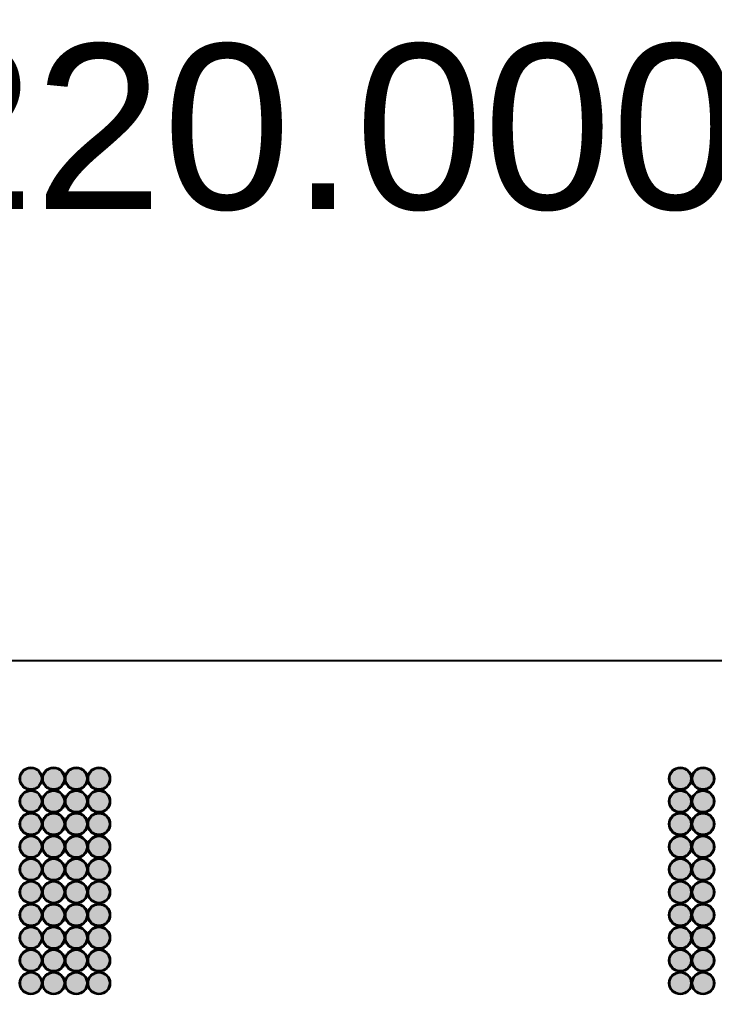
# Model space of a CAD drawing. Header units: inches. Extents: x 2620 to 4317, y 1826 to 2873.
# Drawn here: x 3260.6 to 3365.8, y 2612.5 to 2760.2 of the extents above; entities that cross this region are included whole.
import ezdxf

# ---------------------------------------------------------------- set-up
doc = ezdxf.new("R2010")
doc.units = ezdxf.units.IN
doc.header["$MEASUREMENT"] = 0
doc.styles.get("Standard").update_dxf_attribs({"font": 'arial.ttf'})
doc.dimstyles.new('Annotative', dxfattribs={"dimscale": 0, "dimtxt": 25, "dimasz": 25, "dimexe": 0.18, "dimexo": 0.0625, "dimgap": 0.09, "dimtad": 0, "dimtih": 1, "dimtoh": 1, "dimdec": 4, "dimzin": 0, "dimdsep": 46, "dimtxsty": 'Standard', "dimcen": 0.09, "dimclrd": 1, "dimclre": 1, "dimadec": 0, "dimazin": 0, "dimtfac": 1, "dimtdec": 4, "dimtofl": 0, "dimtmove": 0, "dimatfit": 3, "dimfxl": 1, "dimtolj": 1, "dimtzin": 0, "dimarcsym": 0})

# ---------------------------------------------------------------- blocks, each defined once
blk = doc.blocks.new('*D2')
at = {"color": 1, "lineweight": -2, "transparency": 16777216}
for p, q in [((3206.25, 2663.06), (3206.25, 2743.93)), ((3231.25, 2743.75), (3244.67, 2743.75)), ((3401.25, 2743.75), (3387.83, 2743.75)), ((3426.25, 2663.06), (3426.25, 2743.93))]:
    blk.add_line(p, q, dxfattribs=at)
at = {"color": 1, "transparency": 16777216}
for points in [[(3231.25, 2747.91), (3231.25, 2739.58), (3206.25, 2743.75)], [(3401.25, 2747.91), (3401.25, 2739.58), (3426.25, 2743.75)]]:
    blk.add_solid(points, dxfattribs=at)
at = {"layer": 'Defpoints', "color": 0, "transparency": 16777216}
for p in [(3426.25, 2743.75), (3206.25, 2662.99), (3426.25, 2662.99)]:
    blk.add_point(p, dxfattribs=at)
at = {"color": 0, "transparency": 16777216, "insert": (3316.25, 2743.75), "char_height": 25, "attachment_point": 5}
blk.add_mtext('\\A1;220.0000', dxfattribs=at)

msp = doc.modelspace()

# ---------------------------------------------------------------- hatches: boundary and pattern name
h = msp.add_hatch(color=256)
h.dxf.hatch_style = 1
h.set_gradient(color1=(41, 49, 137), color2=(19, 103, 52), tint=1, name='INVCURVED')
h.paths.add_polyline_path([(3260.5882, 2645.15441, 1), (3264.0282, 2645.15441, 1)])
h.paths.add_polyline_path([(3263.9032, 2645.15441, -1), (3260.7132, 2645.15441, -1)], flags=16)
h = msp.add_hatch(color=256)
h.dxf.hatch_style = 1
h.set_gradient(color1=(242, 103, 34), color2=(248, 153, 30), tint=1)
h.paths.add_polyline_path([(3263.9032, 2645.15441, 1), (3260.7132, 2645.15441, 1)])
h = msp.add_hatch(color=256)
h.dxf.hatch_style = 1
h.set_gradient(color1=(41, 49, 137), color2=(19, 103, 52), tint=1, name='INVCURVED')
h.paths.add_polyline_path([(3264.02297, 2645.15441, 1), (3267.46297, 2645.15441, 1)])
h.paths.add_polyline_path([(3267.33797, 2645.15441, -1), (3264.14797, 2645.15441, -1)], flags=16)
h = msp.add_hatch(color=256)
h.dxf.hatch_style = 1
h.set_gradient(color1=(242, 103, 34), color2=(248, 153, 30), tint=1)
h.paths.add_polyline_path([(3267.33797, 2645.15441, 1), (3264.14797, 2645.15441, 1)])
h = msp.add_hatch(color=256)
h.dxf.hatch_style = 1
h.set_gradient(color1=(41, 49, 137), color2=(19, 103, 52), tint=1, name='INVCURVED')
h.paths.add_polyline_path([(3267.45774, 2645.15441, 1), (3270.89774, 2645.15441, 1)])
h.paths.add_polyline_path([(3270.77274, 2645.15441, -1), (3267.58274, 2645.15441, -1)], flags=16)
h = msp.add_hatch(color=256)
h.dxf.hatch_style = 1
h.set_gradient(color1=(242, 103, 34), color2=(248, 153, 30), tint=1)
h.paths.add_polyline_path([(3270.77274, 2645.15441, 1), (3267.58274, 2645.15441, 1)])
h = msp.add_hatch(color=256)
h.dxf.hatch_style = 1
h.set_gradient(color1=(41, 49, 137), color2=(19, 103, 52), tint=1, name='INVCURVED')
h.paths.add_polyline_path([(3270.89233, 2645.15441, 1), (3274.33233, 2645.15441, 1)])
h.paths.add_polyline_path([(3274.20733, 2645.15441, -1), (3271.01733, 2645.15441, -1)], flags=16)
h = msp.add_hatch(color=256)
h.dxf.hatch_style = 1
h.set_gradient(color1=(242, 103, 34), color2=(248, 153, 30), tint=1)
h.paths.add_polyline_path([(3274.20733, 2645.15441, 1), (3271.01733, 2645.15441, 1)])
h = msp.add_hatch(color=256)
h.dxf.hatch_style = 1
h.set_gradient(color1=(41, 49, 137), color2=(19, 103, 52), tint=1, name='INVCURVED')
h.paths.add_polyline_path([(3358.92527, 2645.15441, 1), (3362.36527, 2645.15441, 1)])
h.paths.add_polyline_path([(3362.24027, 2645.15441, -1), (3359.05027, 2645.15441, -1)], flags=16)
h = msp.add_hatch(color=256)
h.dxf.hatch_style = 1
h.set_gradient(color1=(242, 103, 34), color2=(248, 153, 30), tint=1)
h.paths.add_polyline_path([(3362.24027, 2645.15441, 1), (3359.05027, 2645.15441, 1)])
h = msp.add_hatch(color=256)
h.dxf.hatch_style = 1
h.set_gradient(color1=(41, 49, 137), color2=(19, 103, 52), tint=1, name='INVCURVED')
h.paths.add_polyline_path([(3362.369, 2645.15441, 1), (3365.809, 2645.15441, 1)])
h.paths.add_polyline_path([(3365.684, 2645.15441, -1), (3362.494, 2645.15441, -1)], flags=16)
h = msp.add_hatch(color=256)
h.dxf.hatch_style = 1
h.set_gradient(color1=(242, 103, 34), color2=(248, 153, 30), tint=1)
h.paths.add_polyline_path([(3365.684, 2645.15441, 1), (3362.494, 2645.15441, 1)])
h = msp.add_hatch(color=256)
h.dxf.hatch_style = 1
h.set_gradient(color1=(41, 49, 137), color2=(19, 103, 52), tint=1, name='INVCURVED')
h.paths.add_polyline_path([(3260.5882, 2641.71186, 1), (3264.0282, 2641.71186, 1)])
h.paths.add_polyline_path([(3263.9032, 2641.71186, -1), (3260.7132, 2641.71186, -1)], flags=16)
h = msp.add_hatch(color=256)
h.dxf.hatch_style = 1
h.set_gradient(color1=(242, 103, 34), color2=(248, 153, 30), tint=1)
h.paths.add_polyline_path([(3263.9032, 2641.71186, 1), (3260.7132, 2641.71186, 1)])
h = msp.add_hatch(color=256)
h.dxf.hatch_style = 1
h.set_gradient(color1=(41, 49, 137), color2=(19, 103, 52), tint=1, name='INVCURVED')
h.paths.add_polyline_path([(3264.02297, 2641.71186, 1), (3267.46297, 2641.71186, 1)])
h.paths.add_polyline_path([(3267.33797, 2641.71186, -1), (3264.14797, 2641.71186, -1)], flags=16)
h = msp.add_hatch(color=256)
h.dxf.hatch_style = 1
h.set_gradient(color1=(242, 103, 34), color2=(248, 153, 30), tint=1)
h.paths.add_polyline_path([(3267.33797, 2641.71186, 1), (3264.14797, 2641.71186, 1)])
h = msp.add_hatch(color=256)
h.dxf.hatch_style = 1
h.set_gradient(color1=(41, 49, 137), color2=(19, 103, 52), tint=1, name='INVCURVED')
h.paths.add_polyline_path([(3267.45774, 2641.71186, 1), (3270.89774, 2641.71186, 1)])
h.paths.add_polyline_path([(3270.77274, 2641.71186, -1), (3267.58274, 2641.71186, -1)], flags=16)
h = msp.add_hatch(color=256)
h.dxf.hatch_style = 1
h.set_gradient(color1=(242, 103, 34), color2=(248, 153, 30), tint=1)
h.paths.add_polyline_path([(3270.77274, 2641.71186, 1), (3267.58274, 2641.71186, 1)])
h = msp.add_hatch(color=256)
h.dxf.hatch_style = 1
h.set_gradient(color1=(41, 49, 137), color2=(19, 103, 52), tint=1, name='INVCURVED')
h.paths.add_polyline_path([(3270.89233, 2641.71186, 1), (3274.33233, 2641.71186, 1)])
h.paths.add_polyline_path([(3274.20733, 2641.71186, -1), (3271.01733, 2641.71186, -1)], flags=16)
h = msp.add_hatch(color=256)
h.dxf.hatch_style = 1
h.set_gradient(color1=(242, 103, 34), color2=(248, 153, 30), tint=1)
h.paths.add_polyline_path([(3274.20733, 2641.71186, 1), (3271.01733, 2641.71186, 1)])
h = msp.add_hatch(color=256)
h.dxf.hatch_style = 1
h.set_gradient(color1=(41, 49, 137), color2=(19, 103, 52), tint=1, name='INVCURVED')
h.paths.add_polyline_path([(3358.92527, 2641.71186, 1), (3362.36527, 2641.71186, 1)])
h.paths.add_polyline_path([(3362.24027, 2641.71186, -1), (3359.05027, 2641.71186, -1)], flags=16)
h = msp.add_hatch(color=256)
h.dxf.hatch_style = 1
h.set_gradient(color1=(242, 103, 34), color2=(248, 153, 30), tint=1)
h.paths.add_polyline_path([(3362.24027, 2641.71186, 1), (3359.05027, 2641.71186, 1)])
h = msp.add_hatch(color=256)
h.dxf.hatch_style = 1
h.set_gradient(color1=(41, 49, 137), color2=(19, 103, 52), tint=1, name='INVCURVED')
h.paths.add_polyline_path([(3362.369, 2641.71186, 1), (3365.809, 2641.71186, 1)])
h.paths.add_polyline_path([(3365.684, 2641.71186, -1), (3362.494, 2641.71186, -1)], flags=16)
h = msp.add_hatch(color=256)
h.dxf.hatch_style = 1
h.set_gradient(color1=(242, 103, 34), color2=(248, 153, 30), tint=1)
h.paths.add_polyline_path([(3365.684, 2641.71186, 1), (3362.494, 2641.71186, 1)])
h = msp.add_hatch(color=256)
h.dxf.hatch_style = 1
h.set_gradient(color1=(41, 49, 137), color2=(19, 103, 52), tint=1, name='INVCURVED')
h.paths.add_polyline_path([(3260.5882, 2638.28209, 1), (3264.0282, 2638.28209, 1)])
h.paths.add_polyline_path([(3263.9032, 2638.28209, -1), (3260.7132, 2638.28209, -1)], flags=16)
h = msp.add_hatch(color=256)
h.dxf.hatch_style = 1
h.set_gradient(color1=(242, 103, 34), color2=(248, 153, 30), tint=1)
h.paths.add_polyline_path([(3263.9032, 2638.28209, 1), (3260.7132, 2638.28209, 1)])
h = msp.add_hatch(color=256)
h.dxf.hatch_style = 1
h.set_gradient(color1=(41, 49, 137), color2=(19, 103, 52), tint=1, name='INVCURVED')
h.paths.add_polyline_path([(3264.02297, 2638.28209, 1), (3267.46297, 2638.28209, 1)])
h.paths.add_polyline_path([(3267.33797, 2638.28209, -1), (3264.14797, 2638.28209, -1)], flags=16)
h = msp.add_hatch(color=256)
h.dxf.hatch_style = 1
h.set_gradient(color1=(242, 103, 34), color2=(248, 153, 30), tint=1)
h.paths.add_polyline_path([(3267.33797, 2638.28209, 1), (3264.14797, 2638.28209, 1)])
h = msp.add_hatch(color=256)
h.dxf.hatch_style = 1
h.set_gradient(color1=(41, 49, 137), color2=(19, 103, 52), tint=1, name='INVCURVED')
h.paths.add_polyline_path([(3267.45774, 2638.28209, 1), (3270.89774, 2638.28209, 1)])
h.paths.add_polyline_path([(3270.77274, 2638.28209, -1), (3267.58274, 2638.28209, -1)], flags=16)
h = msp.add_hatch(color=256)
h.dxf.hatch_style = 1
h.set_gradient(color1=(242, 103, 34), color2=(248, 153, 30), tint=1)
h.paths.add_polyline_path([(3270.77274, 2638.28209, 1), (3267.58274, 2638.28209, 1)])
h = msp.add_hatch(color=256)
h.dxf.hatch_style = 1
h.set_gradient(color1=(41, 49, 137), color2=(19, 103, 52), tint=1, name='INVCURVED')
h.paths.add_polyline_path([(3270.89233, 2638.28209, 1), (3274.33233, 2638.28209, 1)])
h.paths.add_polyline_path([(3274.20733, 2638.28209, -1), (3271.01733, 2638.28209, -1)], flags=16)
h = msp.add_hatch(color=256)
h.dxf.hatch_style = 1
h.set_gradient(color1=(242, 103, 34), color2=(248, 153, 30), tint=1)
h.paths.add_polyline_path([(3274.20733, 2638.28209, 1), (3271.01733, 2638.28209, 1)])
h = msp.add_hatch(color=256)
h.dxf.hatch_style = 1
h.set_gradient(color1=(41, 49, 137), color2=(19, 103, 52), tint=1, name='INVCURVED')
h.paths.add_polyline_path([(3358.92527, 2638.28209, 1), (3362.36527, 2638.28209, 1)])
h.paths.add_polyline_path([(3362.24027, 2638.28209, -1), (3359.05027, 2638.28209, -1)], flags=16)
h = msp.add_hatch(color=256)
h.dxf.hatch_style = 1
h.set_gradient(color1=(242, 103, 34), color2=(248, 153, 30), tint=1)
h.paths.add_polyline_path([(3362.24027, 2638.28209, 1), (3359.05027, 2638.28209, 1)])
h = msp.add_hatch(color=256)
h.dxf.hatch_style = 1
h.set_gradient(color1=(41, 49, 137), color2=(19, 103, 52), tint=1, name='INVCURVED')
h.paths.add_polyline_path([(3362.369, 2638.28209, 1), (3365.809, 2638.28209, 1)])
h.paths.add_polyline_path([(3365.684, 2638.28209, -1), (3362.494, 2638.28209, -1)], flags=16)
h = msp.add_hatch(color=256)
h.dxf.hatch_style = 1
h.set_gradient(color1=(242, 103, 34), color2=(248, 153, 30), tint=1)
h.paths.add_polyline_path([(3365.684, 2638.28209, 1), (3362.494, 2638.28209, 1)])
h = msp.add_hatch(color=256)
h.dxf.hatch_style = 1
h.set_gradient(color1=(41, 49, 137), color2=(19, 103, 52), tint=1, name='INVCURVED')
h.paths.add_polyline_path([(3260.5882, 2634.83955, 1), (3264.0282, 2634.83955, 1)])
h.paths.add_polyline_path([(3263.9032, 2634.83955, -1), (3260.7132, 2634.83955, -1)], flags=16)
h = msp.add_hatch(color=256)
h.dxf.hatch_style = 1
h.set_gradient(color1=(242, 103, 34), color2=(248, 153, 30), tint=1)
h.paths.add_polyline_path([(3263.9032, 2634.83955, 1), (3260.7132, 2634.83955, 1)])
h = msp.add_hatch(color=256)
h.dxf.hatch_style = 1
h.set_gradient(color1=(41, 49, 137), color2=(19, 103, 52), tint=1, name='INVCURVED')
h.paths.add_polyline_path([(3264.02297, 2634.83955, 1), (3267.46297, 2634.83955, 1)])
h.paths.add_polyline_path([(3267.33797, 2634.83955, -1), (3264.14797, 2634.83955, -1)], flags=16)
h = msp.add_hatch(color=256)
h.dxf.hatch_style = 1
h.set_gradient(color1=(242, 103, 34), color2=(248, 153, 30), tint=1)
h.paths.add_polyline_path([(3267.33797, 2634.83955, 1), (3264.14797, 2634.83955, 1)])
h = msp.add_hatch(color=256)
h.dxf.hatch_style = 1
h.set_gradient(color1=(41, 49, 137), color2=(19, 103, 52), tint=1, name='INVCURVED')
h.paths.add_polyline_path([(3267.45774, 2634.83955, 1), (3270.89774, 2634.83955, 1)])
h.paths.add_polyline_path([(3270.77274, 2634.83955, -1), (3267.58274, 2634.83955, -1)], flags=16)
h = msp.add_hatch(color=256)
h.dxf.hatch_style = 1
h.set_gradient(color1=(242, 103, 34), color2=(248, 153, 30), tint=1)
h.paths.add_polyline_path([(3270.77274, 2634.83955, 1), (3267.58274, 2634.83955, 1)])
h = msp.add_hatch(color=256)
h.dxf.hatch_style = 1
h.set_gradient(color1=(41, 49, 137), color2=(19, 103, 52), tint=1, name='INVCURVED')
h.paths.add_polyline_path([(3270.89233, 2634.83955, 1), (3274.33233, 2634.83955, 1)])
h.paths.add_polyline_path([(3274.20733, 2634.83955, -1), (3271.01733, 2634.83955, -1)], flags=16)
h = msp.add_hatch(color=256)
h.dxf.hatch_style = 1
h.set_gradient(color1=(242, 103, 34), color2=(248, 153, 30), tint=1)
h.paths.add_polyline_path([(3274.20733, 2634.83955, 1), (3271.01733, 2634.83955, 1)])
h = msp.add_hatch(color=256)
h.dxf.hatch_style = 1
h.set_gradient(color1=(41, 49, 137), color2=(19, 103, 52), tint=1, name='INVCURVED')
h.paths.add_polyline_path([(3358.92527, 2634.83955, 1), (3362.36527, 2634.83955, 1)])
h.paths.add_polyline_path([(3362.24027, 2634.83955, -1), (3359.05027, 2634.83955, -1)], flags=16)
h = msp.add_hatch(color=256)
h.dxf.hatch_style = 1
h.set_gradient(color1=(242, 103, 34), color2=(248, 153, 30), tint=1)
h.paths.add_polyline_path([(3362.24027, 2634.83955, 1), (3359.05027, 2634.83955, 1)])
h = msp.add_hatch(color=256)
h.dxf.hatch_style = 1
h.set_gradient(color1=(41, 49, 137), color2=(19, 103, 52), tint=1, name='INVCURVED')
h.paths.add_polyline_path([(3362.369, 2634.83955, 1), (3365.809, 2634.83955, 1)])
h.paths.add_polyline_path([(3365.684, 2634.83955, -1), (3362.494, 2634.83955, -1)], flags=16)
h = msp.add_hatch(color=256)
h.dxf.hatch_style = 1
h.set_gradient(color1=(242, 103, 34), color2=(248, 153, 30), tint=1)
h.paths.add_polyline_path([(3365.684, 2634.83955, 1), (3362.494, 2634.83955, 1)])
h = msp.add_hatch(color=256)
h.dxf.hatch_style = 1
h.set_gradient(color1=(41, 49, 137), color2=(19, 103, 52), tint=1, name='INVCURVED')
h.paths.add_polyline_path([(3260.5882, 2631.4006, 1), (3264.0282, 2631.4006, 1)])
h.paths.add_polyline_path([(3263.9032, 2631.4006, -1), (3260.7132, 2631.4006, -1)], flags=16)
h = msp.add_hatch(color=256)
h.dxf.hatch_style = 1
h.set_gradient(color1=(242, 103, 34), color2=(248, 153, 30), tint=1)
h.paths.add_polyline_path([(3263.9032, 2631.4006, 1), (3260.7132, 2631.4006, 1)])
h = msp.add_hatch(color=256)
h.dxf.hatch_style = 1
h.set_gradient(color1=(41, 49, 137), color2=(19, 103, 52), tint=1, name='INVCURVED')
h.paths.add_polyline_path([(3264.02297, 2631.4006, 1), (3267.46297, 2631.4006, 1)])
h.paths.add_polyline_path([(3267.33797, 2631.4006, -1), (3264.14797, 2631.4006, -1)], flags=16)
h = msp.add_hatch(color=256)
h.dxf.hatch_style = 1
h.set_gradient(color1=(242, 103, 34), color2=(248, 153, 30), tint=1)
h.paths.add_polyline_path([(3267.33797, 2631.4006, 1), (3264.14797, 2631.4006, 1)])
h = msp.add_hatch(color=256)
h.dxf.hatch_style = 1
h.set_gradient(color1=(41, 49, 137), color2=(19, 103, 52), tint=1, name='INVCURVED')
h.paths.add_polyline_path([(3267.45774, 2631.4006, 1), (3270.89774, 2631.4006, 1)])
h.paths.add_polyline_path([(3270.77274, 2631.4006, -1), (3267.58274, 2631.4006, -1)], flags=16)
h = msp.add_hatch(color=256)
h.dxf.hatch_style = 1
h.set_gradient(color1=(242, 103, 34), color2=(248, 153, 30), tint=1)
h.paths.add_polyline_path([(3270.77274, 2631.4006, 1), (3267.58274, 2631.4006, 1)])
h = msp.add_hatch(color=256)
h.dxf.hatch_style = 1
h.set_gradient(color1=(41, 49, 137), color2=(19, 103, 52), tint=1, name='INVCURVED')
h.paths.add_polyline_path([(3270.89233, 2631.4006, 1), (3274.33233, 2631.4006, 1)])
h.paths.add_polyline_path([(3274.20733, 2631.4006, -1), (3271.01733, 2631.4006, -1)], flags=16)
h = msp.add_hatch(color=256)
h.dxf.hatch_style = 1
h.set_gradient(color1=(242, 103, 34), color2=(248, 153, 30), tint=1)
h.paths.add_polyline_path([(3274.20733, 2631.4006, 1), (3271.01733, 2631.4006, 1)])
h = msp.add_hatch(color=256)
h.dxf.hatch_style = 1
h.set_gradient(color1=(41, 49, 137), color2=(19, 103, 52), tint=1, name='INVCURVED')
h.paths.add_polyline_path([(3358.92527, 2631.4006, 1), (3362.36527, 2631.4006, 1)])
h.paths.add_polyline_path([(3362.24027, 2631.4006, -1), (3359.05027, 2631.4006, -1)], flags=16)
h = msp.add_hatch(color=256)
h.dxf.hatch_style = 1
h.set_gradient(color1=(242, 103, 34), color2=(248, 153, 30), tint=1)
h.paths.add_polyline_path([(3362.24027, 2631.4006, 1), (3359.05027, 2631.4006, 1)])
h = msp.add_hatch(color=256)
h.dxf.hatch_style = 1
h.set_gradient(color1=(41, 49, 137), color2=(19, 103, 52), tint=1, name='INVCURVED')
h.paths.add_polyline_path([(3362.369, 2631.4006, 1), (3365.809, 2631.4006, 1)])
h.paths.add_polyline_path([(3365.684, 2631.4006, -1), (3362.494, 2631.4006, -1)], flags=16)
h = msp.add_hatch(color=256)
h.dxf.hatch_style = 1
h.set_gradient(color1=(242, 103, 34), color2=(248, 153, 30), tint=1)
h.paths.add_polyline_path([(3365.684, 2631.4006, 1), (3362.494, 2631.4006, 1)])
h = msp.add_hatch(color=256)
h.dxf.hatch_style = 1
h.set_gradient(color1=(41, 49, 137), color2=(19, 103, 52), tint=1, name='INVCURVED')
h.paths.add_polyline_path([(3260.5882, 2627.95708, 1), (3264.0282, 2627.95708, 1)])
h.paths.add_polyline_path([(3263.9032, 2627.95708, -1), (3260.7132, 2627.95708, -1)], flags=16)
h = msp.add_hatch(color=256)
h.dxf.hatch_style = 1
h.set_gradient(color1=(242, 103, 34), color2=(248, 153, 30), tint=1)
h.paths.add_polyline_path([(3263.9032, 2627.95708, 1), (3260.7132, 2627.95708, 1)])
h = msp.add_hatch(color=256)
h.dxf.hatch_style = 1
h.set_gradient(color1=(41, 49, 137), color2=(19, 103, 52), tint=1, name='INVCURVED')
h.paths.add_polyline_path([(3264.02297, 2627.95708, 1), (3267.46297, 2627.95708, 1)])
h.paths.add_polyline_path([(3267.33797, 2627.95708, -1), (3264.14797, 2627.95708, -1)], flags=16)
h = msp.add_hatch(color=256)
h.dxf.hatch_style = 1
h.set_gradient(color1=(242, 103, 34), color2=(248, 153, 30), tint=1)
h.paths.add_polyline_path([(3267.33797, 2627.95708, 1), (3264.14797, 2627.95708, 1)])
h = msp.add_hatch(color=256)
h.dxf.hatch_style = 1
h.set_gradient(color1=(41, 49, 137), color2=(19, 103, 52), tint=1, name='INVCURVED')
h.paths.add_polyline_path([(3267.45774, 2627.95708, 1), (3270.89774, 2627.95708, 1)])
h.paths.add_polyline_path([(3270.77274, 2627.95708, -1), (3267.58274, 2627.95708, -1)], flags=16)
h = msp.add_hatch(color=256)
h.dxf.hatch_style = 1
h.set_gradient(color1=(242, 103, 34), color2=(248, 153, 30), tint=1)
h.paths.add_polyline_path([(3270.77274, 2627.95708, 1), (3267.58274, 2627.95708, 1)])
h = msp.add_hatch(color=256)
h.dxf.hatch_style = 1
h.set_gradient(color1=(41, 49, 137), color2=(19, 103, 52), tint=1, name='INVCURVED')
h.paths.add_polyline_path([(3270.89233, 2627.95708, 1), (3274.33233, 2627.95708, 1)])
h.paths.add_polyline_path([(3274.20733, 2627.95708, -1), (3271.01733, 2627.95708, -1)], flags=16)
h = msp.add_hatch(color=256)
h.dxf.hatch_style = 1
h.set_gradient(color1=(242, 103, 34), color2=(248, 153, 30), tint=1)
h.paths.add_polyline_path([(3274.20733, 2627.95708, 1), (3271.01733, 2627.95708, 1)])
h = msp.add_hatch(color=256)
h.dxf.hatch_style = 1
h.set_gradient(color1=(41, 49, 137), color2=(19, 103, 52), tint=1, name='INVCURVED')
h.paths.add_polyline_path([(3358.92527, 2627.95708, 1), (3362.36527, 2627.95708, 1)])
h.paths.add_polyline_path([(3362.24027, 2627.95708, -1), (3359.05027, 2627.95708, -1)], flags=16)
h = msp.add_hatch(color=256)
h.dxf.hatch_style = 1
h.set_gradient(color1=(242, 103, 34), color2=(248, 153, 30), tint=1)
h.paths.add_polyline_path([(3362.24027, 2627.95708, 1), (3359.05027, 2627.95708, 1)])
h = msp.add_hatch(color=256)
h.dxf.hatch_style = 1
h.set_gradient(color1=(41, 49, 137), color2=(19, 103, 52), tint=1, name='INVCURVED')
h.paths.add_polyline_path([(3362.369, 2627.95708, 1), (3365.809, 2627.95708, 1)])
h.paths.add_polyline_path([(3365.684, 2627.95708, -1), (3362.494, 2627.95708, -1)], flags=16)
h = msp.add_hatch(color=256)
h.dxf.hatch_style = 1
h.set_gradient(color1=(242, 103, 34), color2=(248, 153, 30), tint=1)
h.paths.add_polyline_path([(3365.684, 2627.95708, 1), (3362.494, 2627.95708, 1)])
h = msp.add_hatch(color=256)
h.dxf.hatch_style = 1
h.set_gradient(color1=(41, 49, 137), color2=(19, 103, 52), tint=1, name='INVCURVED')
h.paths.add_polyline_path([(3260.5882, 2624.49972, 1), (3264.0282, 2624.49972, 1)])
h.paths.add_polyline_path([(3263.9032, 2624.49972, -1), (3260.7132, 2624.49972, -1)], flags=16)
h = msp.add_hatch(color=256)
h.dxf.hatch_style = 1
h.set_gradient(color1=(242, 103, 34), color2=(248, 153, 30), tint=1)
h.paths.add_polyline_path([(3263.9032, 2624.49972, 1), (3260.7132, 2624.49972, 1)])
h = msp.add_hatch(color=256)
h.dxf.hatch_style = 1
h.set_gradient(color1=(41, 49, 137), color2=(19, 103, 52), tint=1, name='INVCURVED')
h.paths.add_polyline_path([(3264.02297, 2624.49972, 1), (3267.46297, 2624.49972, 1)])
h.paths.add_polyline_path([(3267.33797, 2624.49972, -1), (3264.14797, 2624.49972, -1)], flags=16)
h = msp.add_hatch(color=256)
h.dxf.hatch_style = 1
h.set_gradient(color1=(242, 103, 34), color2=(248, 153, 30), tint=1)
h.paths.add_polyline_path([(3267.33797, 2624.49972, 1), (3264.14797, 2624.49972, 1)])
h = msp.add_hatch(color=256)
h.dxf.hatch_style = 1
h.set_gradient(color1=(41, 49, 137), color2=(19, 103, 52), tint=1, name='INVCURVED')
h.paths.add_polyline_path([(3267.45774, 2624.49972, 1), (3270.89774, 2624.49972, 1)])
h.paths.add_polyline_path([(3270.77274, 2624.49972, -1), (3267.58274, 2624.49972, -1)], flags=16)
h = msp.add_hatch(color=256)
h.dxf.hatch_style = 1
h.set_gradient(color1=(242, 103, 34), color2=(248, 153, 30), tint=1)
h.paths.add_polyline_path([(3270.77274, 2624.49972, 1), (3267.58274, 2624.49972, 1)])
h = msp.add_hatch(color=256)
h.dxf.hatch_style = 1
h.set_gradient(color1=(41, 49, 137), color2=(19, 103, 52), tint=1, name='INVCURVED')
h.paths.add_polyline_path([(3270.89233, 2624.49972, 1), (3274.33233, 2624.49972, 1)])
h.paths.add_polyline_path([(3274.20733, 2624.49972, -1), (3271.01733, 2624.49972, -1)], flags=16)
h = msp.add_hatch(color=256)
h.dxf.hatch_style = 1
h.set_gradient(color1=(242, 103, 34), color2=(248, 153, 30), tint=1)
h.paths.add_polyline_path([(3274.20733, 2624.49972, 1), (3271.01733, 2624.49972, 1)])
h = msp.add_hatch(color=256)
h.dxf.hatch_style = 1
h.set_gradient(color1=(41, 49, 137), color2=(19, 103, 52), tint=1, name='INVCURVED')
h.paths.add_polyline_path([(3358.92527, 2624.49972, 1), (3362.36527, 2624.49972, 1)])
h.paths.add_polyline_path([(3362.24027, 2624.49972, -1), (3359.05027, 2624.49972, -1)], flags=16)
h = msp.add_hatch(color=256)
h.dxf.hatch_style = 1
h.set_gradient(color1=(242, 103, 34), color2=(248, 153, 30), tint=1)
h.paths.add_polyline_path([(3362.24027, 2624.49972, 1), (3359.05027, 2624.49972, 1)])
h = msp.add_hatch(color=256)
h.dxf.hatch_style = 1
h.set_gradient(color1=(41, 49, 137), color2=(19, 103, 52), tint=1, name='INVCURVED')
h.paths.add_polyline_path([(3362.369, 2624.49972, 1), (3365.809, 2624.49972, 1)])
h.paths.add_polyline_path([(3365.684, 2624.49972, -1), (3362.494, 2624.49972, -1)], flags=16)
h = msp.add_hatch(color=256)
h.dxf.hatch_style = 1
h.set_gradient(color1=(242, 103, 34), color2=(248, 153, 30), tint=1)
h.paths.add_polyline_path([(3365.684, 2624.49972, 1), (3362.494, 2624.49972, 1)])
h = msp.add_hatch(color=256)
h.dxf.hatch_style = 1
h.set_gradient(color1=(41, 49, 137), color2=(19, 103, 52), tint=1, name='INVCURVED')
h.paths.add_polyline_path([(3260.5882, 2621.05747, 1), (3264.0282, 2621.05747, 1)])
h.paths.add_polyline_path([(3263.9032, 2621.05747, -1), (3260.7132, 2621.05747, -1)], flags=16)
h = msp.add_hatch(color=256)
h.dxf.hatch_style = 1
h.set_gradient(color1=(242, 103, 34), color2=(248, 153, 30), tint=1)
h.paths.add_polyline_path([(3263.9032, 2621.05747, 1), (3260.7132, 2621.05747, 1)])
h = msp.add_hatch(color=256)
h.dxf.hatch_style = 1
h.set_gradient(color1=(41, 49, 137), color2=(19, 103, 52), tint=1, name='INVCURVED')
h.paths.add_polyline_path([(3264.02297, 2621.05747, 1), (3267.46297, 2621.05747, 1)])
h.paths.add_polyline_path([(3267.33797, 2621.05747, -1), (3264.14797, 2621.05747, -1)], flags=16)
h = msp.add_hatch(color=256)
h.dxf.hatch_style = 1
h.set_gradient(color1=(242, 103, 34), color2=(248, 153, 30), tint=1)
h.paths.add_polyline_path([(3267.33797, 2621.05747, 1), (3264.14797, 2621.05747, 1)])
h = msp.add_hatch(color=256)
h.dxf.hatch_style = 1
h.set_gradient(color1=(41, 49, 137), color2=(19, 103, 52), tint=1, name='INVCURVED')
h.paths.add_polyline_path([(3267.45774, 2621.05747, 1), (3270.89774, 2621.05747, 1)])
h.paths.add_polyline_path([(3270.77274, 2621.05747, -1), (3267.58274, 2621.05747, -1)], flags=16)
h = msp.add_hatch(color=256)
h.dxf.hatch_style = 1
h.set_gradient(color1=(242, 103, 34), color2=(248, 153, 30), tint=1)
h.paths.add_polyline_path([(3270.77274, 2621.05747, 1), (3267.58274, 2621.05747, 1)])
h = msp.add_hatch(color=256)
h.dxf.hatch_style = 1
h.set_gradient(color1=(41, 49, 137), color2=(19, 103, 52), tint=1, name='INVCURVED')
h.paths.add_polyline_path([(3270.89233, 2621.05747, 1), (3274.33233, 2621.05747, 1)])
h.paths.add_polyline_path([(3274.20733, 2621.05747, -1), (3271.01733, 2621.05747, -1)], flags=16)
h = msp.add_hatch(color=256)
h.dxf.hatch_style = 1
h.set_gradient(color1=(242, 103, 34), color2=(248, 153, 30), tint=1)
h.paths.add_polyline_path([(3274.20733, 2621.05747, 1), (3271.01733, 2621.05747, 1)])
h = msp.add_hatch(color=256)
h.dxf.hatch_style = 1
h.set_gradient(color1=(41, 49, 137), color2=(19, 103, 52), tint=1, name='INVCURVED')
h.paths.add_polyline_path([(3358.92527, 2621.05747, 1), (3362.36527, 2621.05747, 1)])
h.paths.add_polyline_path([(3362.24027, 2621.05747, -1), (3359.05027, 2621.05747, -1)], flags=16)
h = msp.add_hatch(color=256)
h.dxf.hatch_style = 1
h.set_gradient(color1=(242, 103, 34), color2=(248, 153, 30), tint=1)
h.paths.add_polyline_path([(3362.24027, 2621.05747, 1), (3359.05027, 2621.05747, 1)])
h = msp.add_hatch(color=256)
h.dxf.hatch_style = 1
h.set_gradient(color1=(41, 49, 137), color2=(19, 103, 52), tint=1, name='INVCURVED')
h.paths.add_polyline_path([(3362.369, 2621.05747, 1), (3365.809, 2621.05747, 1)])
h.paths.add_polyline_path([(3365.684, 2621.05747, -1), (3362.494, 2621.05747, -1)], flags=16)
h = msp.add_hatch(color=256)
h.dxf.hatch_style = 1
h.set_gradient(color1=(242, 103, 34), color2=(248, 153, 30), tint=1)
h.paths.add_polyline_path([(3365.684, 2621.05747, 1), (3362.494, 2621.05747, 1)])
h = msp.add_hatch(color=256)
h.dxf.hatch_style = 1
h.set_gradient(color1=(41, 49, 137), color2=(19, 103, 52), tint=1, name='INVCURVED')
h.paths.add_polyline_path([(3260.5882, 2617.61492, 1), (3264.0282, 2617.61492, 1)])
h.paths.add_polyline_path([(3263.9032, 2617.61492, -1), (3260.7132, 2617.61492, -1)], flags=16)
h = msp.add_hatch(color=256)
h.dxf.hatch_style = 1
h.set_gradient(color1=(242, 103, 34), color2=(248, 153, 30), tint=1)
h.paths.add_polyline_path([(3263.9032, 2617.61492, 1), (3260.7132, 2617.61492, 1)])
h = msp.add_hatch(color=256)
h.dxf.hatch_style = 1
h.set_gradient(color1=(41, 49, 137), color2=(19, 103, 52), tint=1, name='INVCURVED')
h.paths.add_polyline_path([(3264.02297, 2617.61492, 1), (3267.46297, 2617.61492, 1)])
h.paths.add_polyline_path([(3267.33797, 2617.61492, -1), (3264.14797, 2617.61492, -1)], flags=16)
h = msp.add_hatch(color=256)
h.dxf.hatch_style = 1
h.set_gradient(color1=(242, 103, 34), color2=(248, 153, 30), tint=1)
h.paths.add_polyline_path([(3267.33797, 2617.61492, 1), (3264.14797, 2617.61492, 1)])
h = msp.add_hatch(color=256)
h.dxf.hatch_style = 1
h.set_gradient(color1=(41, 49, 137), color2=(19, 103, 52), tint=1, name='INVCURVED')
h.paths.add_polyline_path([(3267.45774, 2617.61492, 1), (3270.89774, 2617.61492, 1)])
h.paths.add_polyline_path([(3270.77274, 2617.61492, -1), (3267.58274, 2617.61492, -1)], flags=16)
h = msp.add_hatch(color=256)
h.dxf.hatch_style = 1
h.set_gradient(color1=(242, 103, 34), color2=(248, 153, 30), tint=1)
h.paths.add_polyline_path([(3270.77274, 2617.61492, 1), (3267.58274, 2617.61492, 1)])
h = msp.add_hatch(color=256)
h.dxf.hatch_style = 1
h.set_gradient(color1=(41, 49, 137), color2=(19, 103, 52), tint=1, name='INVCURVED')
h.paths.add_polyline_path([(3270.89233, 2617.61492, 1), (3274.33233, 2617.61492, 1)])
h.paths.add_polyline_path([(3274.20733, 2617.61492, -1), (3271.01733, 2617.61492, -1)], flags=16)
h = msp.add_hatch(color=256)
h.dxf.hatch_style = 1
h.set_gradient(color1=(242, 103, 34), color2=(248, 153, 30), tint=1)
h.paths.add_polyline_path([(3274.20733, 2617.61492, 1), (3271.01733, 2617.61492, 1)])
h = msp.add_hatch(color=256)
h.dxf.hatch_style = 1
h.set_gradient(color1=(41, 49, 137), color2=(19, 103, 52), tint=1, name='INVCURVED')
h.paths.add_polyline_path([(3358.92527, 2617.61492, 1), (3362.36527, 2617.61492, 1)])
h.paths.add_polyline_path([(3362.24027, 2617.61492, -1), (3359.05027, 2617.61492, -1)], flags=16)
h = msp.add_hatch(color=256)
h.dxf.hatch_style = 1
h.set_gradient(color1=(242, 103, 34), color2=(248, 153, 30), tint=1)
h.paths.add_polyline_path([(3362.24027, 2617.61492, 1), (3359.05027, 2617.61492, 1)])
h = msp.add_hatch(color=256)
h.dxf.hatch_style = 1
h.set_gradient(color1=(41, 49, 137), color2=(19, 103, 52), tint=1, name='INVCURVED')
h.paths.add_polyline_path([(3362.369, 2617.61492, 1), (3365.809, 2617.61492, 1)])
h.paths.add_polyline_path([(3365.684, 2617.61492, -1), (3362.494, 2617.61492, -1)], flags=16)
h = msp.add_hatch(color=256)
h.dxf.hatch_style = 1
h.set_gradient(color1=(242, 103, 34), color2=(248, 153, 30), tint=1)
h.paths.add_polyline_path([(3365.684, 2617.61492, 1), (3362.494, 2617.61492, 1)])
h = msp.add_hatch(color=256)
h.dxf.hatch_style = 1
h.set_gradient(color1=(41, 49, 137), color2=(19, 103, 52), tint=1, name='INVCURVED')
h.paths.add_polyline_path([(3260.5882, 2614.17598, 1), (3264.0282, 2614.17598, 1)])
h.paths.add_polyline_path([(3263.9032, 2614.17598, -1), (3260.7132, 2614.17598, -1)], flags=16)
h = msp.add_hatch(color=256)
h.dxf.hatch_style = 1
h.set_gradient(color1=(242, 103, 34), color2=(248, 153, 30), tint=1)
h.paths.add_polyline_path([(3263.9032, 2614.17598, 1), (3260.7132, 2614.17598, 1)])
h = msp.add_hatch(color=256)
h.dxf.hatch_style = 1
h.set_gradient(color1=(41, 49, 137), color2=(19, 103, 52), tint=1, name='INVCURVED')
h.paths.add_polyline_path([(3264.02297, 2614.17598, 1), (3267.46297, 2614.17598, 1)])
h.paths.add_polyline_path([(3267.33797, 2614.17598, -1), (3264.14797, 2614.17598, -1)], flags=16)
h = msp.add_hatch(color=256)
h.dxf.hatch_style = 1
h.set_gradient(color1=(242, 103, 34), color2=(248, 153, 30), tint=1)
h.paths.add_polyline_path([(3267.33797, 2614.17598, 1), (3264.14797, 2614.17598, 1)])
h = msp.add_hatch(color=256)
h.dxf.hatch_style = 1
h.set_gradient(color1=(41, 49, 137), color2=(19, 103, 52), tint=1, name='INVCURVED')
h.paths.add_polyline_path([(3267.45774, 2614.17598, 1), (3270.89774, 2614.17598, 1)])
h.paths.add_polyline_path([(3270.77274, 2614.17598, -1), (3267.58274, 2614.17598, -1)], flags=16)
h = msp.add_hatch(color=256)
h.dxf.hatch_style = 1
h.set_gradient(color1=(242, 103, 34), color2=(248, 153, 30), tint=1)
h.paths.add_polyline_path([(3270.77274, 2614.17598, 1), (3267.58274, 2614.17598, 1)])
h = msp.add_hatch(color=256)
h.dxf.hatch_style = 1
h.set_gradient(color1=(41, 49, 137), color2=(19, 103, 52), tint=1, name='INVCURVED')
h.paths.add_polyline_path([(3270.89233, 2614.17598, 1), (3274.33233, 2614.17598, 1)])
h.paths.add_polyline_path([(3274.20733, 2614.17598, -1), (3271.01733, 2614.17598, -1)], flags=16)
h = msp.add_hatch(color=256)
h.dxf.hatch_style = 1
h.set_gradient(color1=(242, 103, 34), color2=(248, 153, 30), tint=1)
h.paths.add_polyline_path([(3274.20733, 2614.17598, 1), (3271.01733, 2614.17598, 1)])
h = msp.add_hatch(color=256)
h.dxf.hatch_style = 1
h.set_gradient(color1=(41, 49, 137), color2=(19, 103, 52), tint=1, name='INVCURVED')
h.paths.add_polyline_path([(3358.92527, 2614.17598, 1), (3362.36527, 2614.17598, 1)])
h.paths.add_polyline_path([(3362.24027, 2614.17598, -1), (3359.05027, 2614.17598, -1)], flags=16)
h = msp.add_hatch(color=256)
h.dxf.hatch_style = 1
h.set_gradient(color1=(242, 103, 34), color2=(248, 153, 30), tint=1)
h.paths.add_polyline_path([(3362.24027, 2614.17598, 1), (3359.05027, 2614.17598, 1)])
h = msp.add_hatch(color=256)
h.dxf.hatch_style = 1
h.set_gradient(color1=(41, 49, 137), color2=(19, 103, 52), tint=1, name='INVCURVED')
h.paths.add_polyline_path([(3362.369, 2614.17598, 1), (3365.809, 2614.17598, 1)])
h.paths.add_polyline_path([(3365.684, 2614.17598, -1), (3362.494, 2614.17598, -1)], flags=16)
h = msp.add_hatch(color=256)
h.dxf.hatch_style = 1
h.set_gradient(color1=(242, 103, 34), color2=(248, 153, 30), tint=1)
h.paths.add_polyline_path([(3365.684, 2614.17598, 1), (3362.494, 2614.17598, 1)])

# ---------------------------------------------------------------- linework, layer by layer
msp.add_line((4066.24991, 2662.99441), (2996.24991, 2662.99441))
for centre, radius in [((3262.3082, 2645.15441), 1.72), ((3262.3082, 2645.15441), 1.595), ((3265.74297, 2645.15441), 1.72), ((3265.74297, 2645.15441), 1.595), ((3269.17774, 2645.15441), 1.72), ((3269.17774, 2645.15441), 1.595), ((3272.61233, 2645.15441), 1.72), ((3272.61233, 2645.15441), 1.595), ((3360.64527, 2645.15441), 1.72), ((3360.64527, 2645.15441), 1.595), ((3364.089, 2645.15441), 1.72), ((3364.089, 2645.15441), 1.595), ((3262.3082, 2641.71186), 1.72), ((3262.3082, 2641.71186), 1.595), ((3265.74297, 2641.71186), 1.72), ((3265.74297, 2641.71186), 1.595), ((3269.17774, 2641.71186), 1.72), ((3269.17774, 2641.71186), 1.595), ((3272.61233, 2641.71186), 1.72), ((3272.61233, 2641.71186), 1.595), ((3360.64527, 2641.71186), 1.72), ((3360.64527, 2641.71186), 1.595), ((3364.089, 2641.71186), 1.72), ((3364.089, 2641.71186), 1.595), ((3262.3082, 2638.28209), 1.72), ((3262.3082, 2638.28209), 1.595), ((3265.74297, 2638.28209), 1.72), ((3265.74297, 2638.28209), 1.595), ((3269.17774, 2638.28209), 1.72), ((3269.17774, 2638.28209), 1.595), ((3272.61233, 2638.28209), 1.72), ((3272.61233, 2638.28209), 1.595), ((3360.64527, 2638.28209), 1.72), ((3360.64527, 2638.28209), 1.595), ((3364.089, 2638.28209), 1.72), ((3364.089, 2638.28209), 1.595), ((3262.3082, 2634.83955), 1.72), ((3262.3082, 2634.83955), 1.595), ((3265.74297, 2634.83955), 1.72), ((3265.74297, 2634.83955), 1.595), ((3269.17774, 2634.83955), 1.72), ((3269.17774, 2634.83955), 1.595), ((3272.61233, 2634.83955), 1.72), ((3272.61233, 2634.83955), 1.595), ((3360.64527, 2634.83955), 1.72), ((3360.64527, 2634.83955), 1.595), ((3364.089, 2634.83955), 1.72), ((3364.089, 2634.83955), 1.595), ((3262.3082, 2631.4006), 1.72), ((3262.3082, 2631.4006), 1.595), ((3265.74297, 2631.4006), 1.72), ((3265.74297, 2631.4006), 1.595), ((3269.17774, 2631.4006), 1.72), ((3269.17774, 2631.4006), 1.595), ((3272.61233, 2631.4006), 1.72), ((3272.61233, 2631.4006), 1.595), ((3360.64527, 2631.4006), 1.72), ((3360.64527, 2631.4006), 1.595), ((3364.089, 2631.4006), 1.72), ((3364.089, 2631.4006), 1.595), ((3262.3082, 2627.95708), 1.72), ((3262.3082, 2627.95708), 1.595), ((3265.74297, 2627.95708), 1.72), ((3265.74297, 2627.95708), 1.595), ((3269.17774, 2627.95708), 1.72), ((3269.17774, 2627.95708), 1.595), ((3272.61233, 2627.95708), 1.72), ((3272.61233, 2627.95708), 1.595), ((3360.64527, 2627.95708), 1.72), ((3360.64527, 2627.95708), 1.595), ((3364.089, 2627.95708), 1.72), ((3364.089, 2627.95708), 1.595), ((3262.3082, 2624.49972), 1.72), ((3262.3082, 2624.49972), 1.595), ((3265.74297, 2624.49972), 1.72), ((3265.74297, 2624.49972), 1.595), ((3269.17774, 2624.49972), 1.72), ((3269.17774, 2624.49972), 1.595), ((3272.61233, 2624.49972), 1.72), ((3272.61233, 2624.49972), 1.595), ((3360.64527, 2624.49972), 1.72), ((3360.64527, 2624.49972), 1.595), ((3364.089, 2624.49972), 1.72), ((3364.089, 2624.49972), 1.595), ((3262.3082, 2621.05747), 1.72), ((3262.3082, 2621.05747), 1.595), ((3265.74297, 2621.05747), 1.72), ((3265.74297, 2621.05747), 1.595), ((3269.17774, 2621.05747), 1.72), ((3269.17774, 2621.05747), 1.595), ((3272.61233, 2621.05747), 1.72), ((3272.61233, 2621.05747), 1.595), ((3360.64527, 2621.05747), 1.72), ((3360.64527, 2621.05747), 1.595), ((3364.089, 2621.05747), 1.72), ((3364.089, 2621.05747), 1.595), ((3262.3082, 2617.61492), 1.72), ((3262.3082, 2617.61492), 1.595), ((3265.74297, 2617.61492), 1.72), ((3265.74297, 2617.61492), 1.595), ((3269.17774, 2617.61492), 1.72), ((3269.17774, 2617.61492), 1.595), ((3272.61233, 2617.61492), 1.72), ((3272.61233, 2617.61492), 1.595), ((3360.64527, 2617.61492), 1.72), ((3360.64527, 2617.61492), 1.595), ((3364.089, 2617.61492), 1.72), ((3364.089, 2617.61492), 1.595), ((3262.3082, 2614.17598), 1.72), ((3262.3082, 2614.17598), 1.595), ((3265.74297, 2614.17598), 1.72), ((3265.74297, 2614.17598), 1.595), ((3269.17774, 2614.17598), 1.72), ((3269.17774, 2614.17598), 1.595), ((3272.61233, 2614.17598), 1.72), ((3272.61233, 2614.17598), 1.595), ((3360.64527, 2614.17598), 1.72), ((3360.64527, 2614.17598), 1.595), ((3364.089, 2614.17598), 1.72), ((3364.089, 2614.17598), 1.595)]:
    msp.add_circle(centre, radius)

# ---------------------------------------------------------------- dimensions: what is measured, and where the dimension line sits
dim = msp.add_linear_dim(base=(3426.24991, 2743.74832), p1=(3206.24991, 2662.99441), p2=(3426.24991, 2662.99441), dimstyle='Annotative')
dim.commit()
dim.dimension.update_dxf_attribs({"geometry": '*D2', "text_midpoint": (3316.24991, 2743.74832)})

doc.saveas('drawing.dxf')
